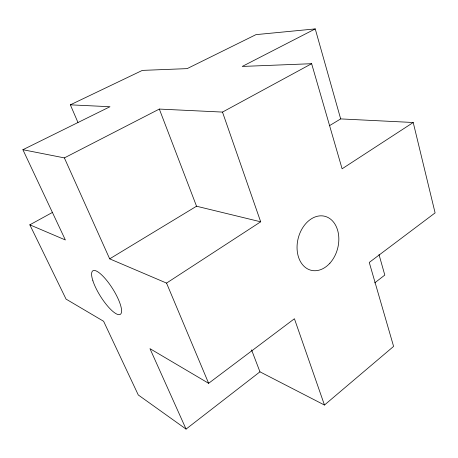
<?xml version="1.0" encoding="UTF-8"?>
<svg xmlns="http://www.w3.org/2000/svg" width="458" height="458" viewBox="0 0 458 458"><rect width="100%" height="100%" fill="white"/><g stroke="black" fill="none" stroke-linecap="round" stroke-linejoin="round"><path stroke-width="0.69" d="M251.551 349.866L259.955 371.822L324.459 405.032L393.599 346.403L369.257 262.44L435.1 212.89L413.219 122.498L340.672 118.908L329.686 125.561M52.424 212.432L29.839 224.821L66.055 299.108L103.617 321.287L138.276 394.968L186.062 429.094L259.955 371.822M374.684 282.912L384.8 275.069L379.006 254.574M186.062 429.094L149.972 348.664L208.63 383.306L294.425 318.745L324.459 405.032M64.378 157.895L109.674 258.85L166.54 283.09L260.682 221.804L222.496 112.084L159.327 109.073L64.378 157.895L22.9 149.714L65.357 239.958L29.839 224.821M413.219 122.498L342.103 168.796L311.635 63.702L242.23 66.444L315.236 28.906L340.672 118.908M109.674 258.85L196.539 206.226L260.682 221.804M222.496 112.084L311.635 63.702M22.9 149.714L109.977 106.725L70.349 104.836L77.969 122.475M70.349 104.836L142.341 70.395L187.139 68.626L255.988 34.631L315.236 28.906M166.54 283.09L208.63 383.306M159.327 109.073L196.539 206.226M92.905 280.823A25.74 7.168 57.8 0 0 118.737 314.663A25.74 7.168 57.8 0 0 108.111 282.185A25.74 7.168 57.8 0 0 92.905 280.823M329.915 263.167A27.864 20.37 -75.7 0 0 326.8 216.937A27.864 20.37 -75.7 0 0 297.122 249.753A27.864 20.37 -75.7 0 0 329.915 263.167"/></g></svg>
